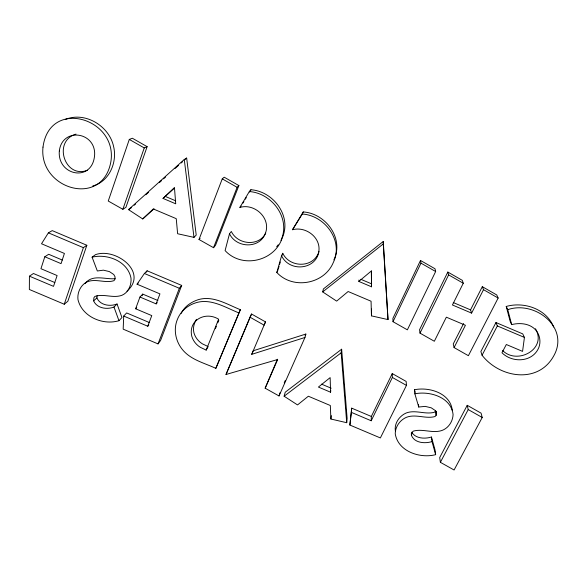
<?xml version="1.0" encoding="UTF-8"?>
<svg xmlns="http://www.w3.org/2000/svg" width="587" height="587" viewBox="0 0 587 587"><rect width="100%" height="100%" fill="white"/><g stroke="black" fill="none" stroke-linecap="round" stroke-linejoin="round"><path stroke-width="0.88" d="M29.431 276.169L29.35 289.472L64.247 304.235L67.85 301.263L86.839 245.263L52.25 230.625L48.383 232.834L41.523 243.766L64.416 253.452L61.048 263.629L44.81 256.761L40.943 268.707L57.1 275.545L53.52 286.361L29.431 276.169L33.452 273.505L54.796 282.538M351.686 408.148L351.334 412.353L371.211 420.769L371.336 416.462L392.248 373.574L406.16 381.425L406.439 385.395L380.369 437.946L349.874 425.047L351.686 408.148L371.336 416.462M371.454 315.865L371.065 301.234L348.142 291.519L336.644 301.116L322.689 291.908L323.393 288.958L383.267 241.47L388.014 319.592L371.454 315.865L371.483 309.019M123.71 316.055L123.175 329.16L158.035 343.901L160.574 340.482L181.691 285.429L147.146 270.798L144.387 273.483L137.065 284.203L159.935 293.889L156.171 303.89L139.955 297.029L135.626 308.777L151.769 315.601L147.77 326.233L123.71 316.055L126.653 312.937L149.619 322.652M358.987 279.999L358.848 281.43L371.534 286.801L371.483 270.864M117.04 304.007L113.981 307.03C107.039 309.797 96.855 308.395 93.619 300.86L93.898 297.77L94.874 296.435C103.561 293.361 113.306 298.658 122.081 295.217C128.575 292.407 131.576 284.886 130.996 278.15C127.79 261.303 107.487 253.459 92.1 257.172L97.339 270.989L103.385 270.167L109.387 271.583L113.775 274.518L115.074 276.91L114.905 279.405L113.929 280.681C105.198 283.58 95.395 278.047 86.729 282.039C80.507 285.311 77.146 292.722 77.976 299.59C81.989 316.738 102.908 325.572 118.97 320.7L121.964 317.538L117.04 304.007C110.173 306.752 100.098 305.372 96.906 297.91L97.112 295.613M346.719 422.706L347.122 418.399L341.641 349.214L285.223 392.219L284.115 396.225L297.528 404.92L308.358 396.225L330.327 405.514L330.892 419.037L346.719 422.706L341.164 352.816L341.641 349.214M318.653 252.417C321.727 238.006 306.076 225.973 292.502 229.737L303.252 211.929C325.734 213.426 344.29 238.498 333.878 259.887M349.874 425.047L351.334 412.353M506.236 306.451L507.748 309.679C534.889 300.221 570.197 327.553 553.563 356.221C537.853 384.243 499.566 377.896 482.059 355.23L480.878 351.532L495.964 322.542L522.731 333.886L524.426 337.422L522.569 351.393L506.332 344.51L501.966 352.765C511.805 362.656 530.648 362.531 537.824 349.654C540.876 344.261 540.539 337.466 537.34 332.22C532.035 323.672 520.691 322.307 511.673 324.604L510.125 321.214L506.236 306.451C524.125 301.41 546.482 308.879 553.622 327.018M330.892 419.037L331.354 415.625M330.569 392.204L330.151 377.617L318.418 387.06L330.569 392.204L330.811 390.604M411.7 432.171C415.508 438.716 424.907 439.061 431.438 437.036L435.048 449.987L435.649 454.661C420.043 458.748 398.052 451.506 395.242 433.808C395.22 426.734 399.96 420.094 406.395 417.32C415.647 413.703 425.678 419.133 434.967 416.565L436.126 415.369L436.346 411.296M435.649 454.661L432.003 441.585C425.083 443.801 414.451 443.134 411.443 435.327L412.081 432.392L413.255 431.144C422.508 428.407 432.487 433.61 441.813 430.528C448.468 428.194 452.863 421.429 453.083 414.495C451.132 397.186 429.728 390.773 414.855 393.811L414.481 389.746C429.185 386.73 450.346 393.085 452.261 410.203M229.495 233.758L225.092 250.576C241.837 268.905 274.591 261.42 282.2 237.977C292.077 216.354 273.505 191.333 250.928 189.733L249.321 191.545L239.892 207.431C254.985 202.911 271.649 218.819 265.17 233.853C259.197 249.035 236.231 248.066 229.495 233.758L231.315 231.476C237.691 244.794 258.838 246.833 265.72 233.164M304.961 337.481L305.856 334.054L253.224 350.769L251.735 354.343L304.961 337.481L279.023 395.954L265.155 388.198L277.416 359.215M292.502 229.737L302.29 214.006C325.022 215.524 343.828 240.875 333.299 262.521C324.251 284.277 292.854 289.875 276.822 272.493L281.562 255.822L282.758 253.283C289.457 267.481 312.064 268.244 318.257 253.474M278.311 268.905L279.052 266.3M279.544 264.568L280.285 261.963M282.266 255.015L282.758 253.283M279.023 395.954L279.955 392.754M280.99 240.347C290.976 218.459 272.155 193.167 249.321 191.545M318.954 251.324C316.085 269.961 289.567 272.405 281.562 255.822M64.247 304.235L83.376 247.655L86.839 245.263M129.301 139.427L108.25 201.033L122.859 209.288L125.926 207.314L147.132 146.647L132.361 138.246L129.301 139.427L144.248 147.931L147.132 146.647M122.859 209.288L144.248 147.931M142.12 295.76L142.736 294.102L157.925 300.529M158.035 343.901L179.343 288.283L181.691 285.429M199.008 239.496L222.26 178.859L224.197 177.201L238.88 185.565L215.532 245.278L213.536 247.707L199.008 239.496L200.094 238.322M213.536 247.707L237.126 187.326L238.88 185.565M206.154 350.094L218.635 319.218C205.391 310.978 188.009 320.186 191.78 336.27A18.762 17.419 29.2 0 0 200.299 347.306L206.154 350.094L208.158 346.587L202.368 343.828A18.549 17.243 29.3 0 1 193.952 332.91C192.705 328.25 193.952 323.334 196.462 319.321M215.37 328.757L216.398 326.211M217.777 322.813L218.804 320.267M238.689 312.827C224.74 307.243 209.405 297.227 193.871 303.494C186.373 306.26 180.209 312.108 177.325 319.592C173.275 329.505 175.579 340.988 182.161 349.25C190.474 359.802 204.232 362.927 215.84 368.35L240.354 309.694C226.56 304.169 211.393 294.263 196.043 300.471C189.85 302.936 184.069 307.221 181.207 313.385M240.354 309.694L215.84 368.35M265.485 321.881L264.113 325.161L250.003 317.207L251.537 314.016L265.485 321.881L251.735 354.343M265.155 388.198L277.673 359.508L226.01 374.491L250.003 317.207M251.537 314.016L226.01 374.491M284.225 382.856L285.326 380.369M305.123 335.713L305.856 334.054M276.822 272.493L278.062 269.771M302.29 214.006L303.252 211.929M420.497 260.467L392.886 318.396L393.011 321.698L407.371 329.843L435.649 271.532L435.004 268.758L420.497 260.467L420.967 263.145L393.011 321.698M371.211 420.769L392.365 377.456L392.248 373.574M447.815 272.052L419.566 329.703L420.006 333.137L434.336 341.267L446.347 317.185L465.425 325.271L454.089 347.577L468.389 355.693L498.143 298.042L496.749 294.945L482.301 286.683L470.539 309.87L471.61 313.113L452.43 304.983L463.268 283.25L462.292 280.337L447.815 272.052L448.615 274.87L420.006 333.137M463.613 323.532L453.245 343.975L454.089 347.577M471.61 313.113L483.519 289.677L482.301 286.683M482.059 355.23L497.343 325.939L495.964 322.542M467.223 405.316L439.707 457.559L440.367 462.314L454.081 469.996L482.221 417.482L481.069 413.138L467.223 405.316L468.213 409.572L440.367 462.314M243.003 203.087L243.935 201.517M245.337 199.162L246.269 197.584M249.534 192.088L250.928 189.733M146.178 272.214L147.146 270.798M276.653 246.775L278.26 244.757M85.174 283.499C92.306 273.902 105.33 279.61 115.213 278.693M147.77 326.233L148.834 324.941M239.892 207.431L241.037 206.103M156.171 303.89L157.213 302.687M135.626 308.777L136.756 307.551M139.955 297.029L142.736 294.102M142.729 218.951L153.273 208.935L176.254 218.672L177.619 233.736L193.996 237.375L196.219 235.064L186.659 158.072L184.259 159.495L128.516 209.632L142.729 218.951L154.036 208.811M137.065 284.203L138.194 283.088M163.017 198.413L174.449 187.532L175.726 203.806L163.017 198.413L174.42 188.178M134.24 205.201L135.604 203.975M145.811 194.796L148.533 192.345M159.429 182.557L161.469 180.715M163.509 178.881L165.556 177.047M175.087 168.476L178.485 165.417M181.214 162.966L182.572 161.741M185.294 159.297L186.659 158.072M93.619 300.86L96.906 297.91M358.848 281.43L371.314 271.003L371.534 286.801M322.689 291.908L383.274 243.921L383.267 241.47M284.115 396.225L341.164 352.816M92.1 257.172L95.454 254.677C115.456 247.318 148.636 272.133 127.041 291.13M128.516 209.632L131.517 207.651M44.81 256.761L48.684 254.288L62.325 260.063M76.046 134.115C52.426 140.902 64.702 179.189 87.448 170.259M65.282 119.469C85.049 111.295 109.05 125.845 113.533 146.244C117.539 162.063 109.387 181.559 92.797 185.954M414.855 393.811L418.744 407.033L425.164 406.373L431.262 407.833L435.51 410.702L436.596 412.999M48.383 232.834L83.376 247.655M144.387 273.483L179.343 288.283M321.551 384.14L331.163 388.205M453.245 302.532L470.539 309.87M497.343 325.939L524.426 337.422M165.629 196.55L175.674 200.805M360.8 279.28L371.659 283.888M392.365 377.456L406.439 385.395M468.213 409.572L482.221 417.482M222.26 178.859L237.126 187.326M483.519 289.677L498.143 298.042M448.615 274.87L463.268 283.25M420.967 263.145L435.649 271.532M502.619 350.527C517.264 365.268 547.414 348.92 535.476 328.735M113.981 307.03L118.97 320.7M414.481 389.746L415.251 392.365M507.748 309.679L511.673 324.604M395.359 430.829C394.156 423.381 399.431 415.948 406.123 413.028C415.266 409.447 425.186 414.811 434.365 412.265L435.51 411.083L436.126 415.369M431.438 437.036L432.003 441.585M184.259 159.495L193.996 237.375M418.494 404.516L418.744 407.033M411.304 433.536L411.443 435.327M383.274 243.921L388.014 319.592M42.998 147.11C38.419 189.241 103.033 208.532 110.965 161.161C117.341 117.987 49.484 97.897 42.998 147.11M59.316 150.984C57.188 176.247 93.384 182.865 94.668 154.139C94.999 131.473 62.134 127.291 59.316 150.984"/></g></svg>
